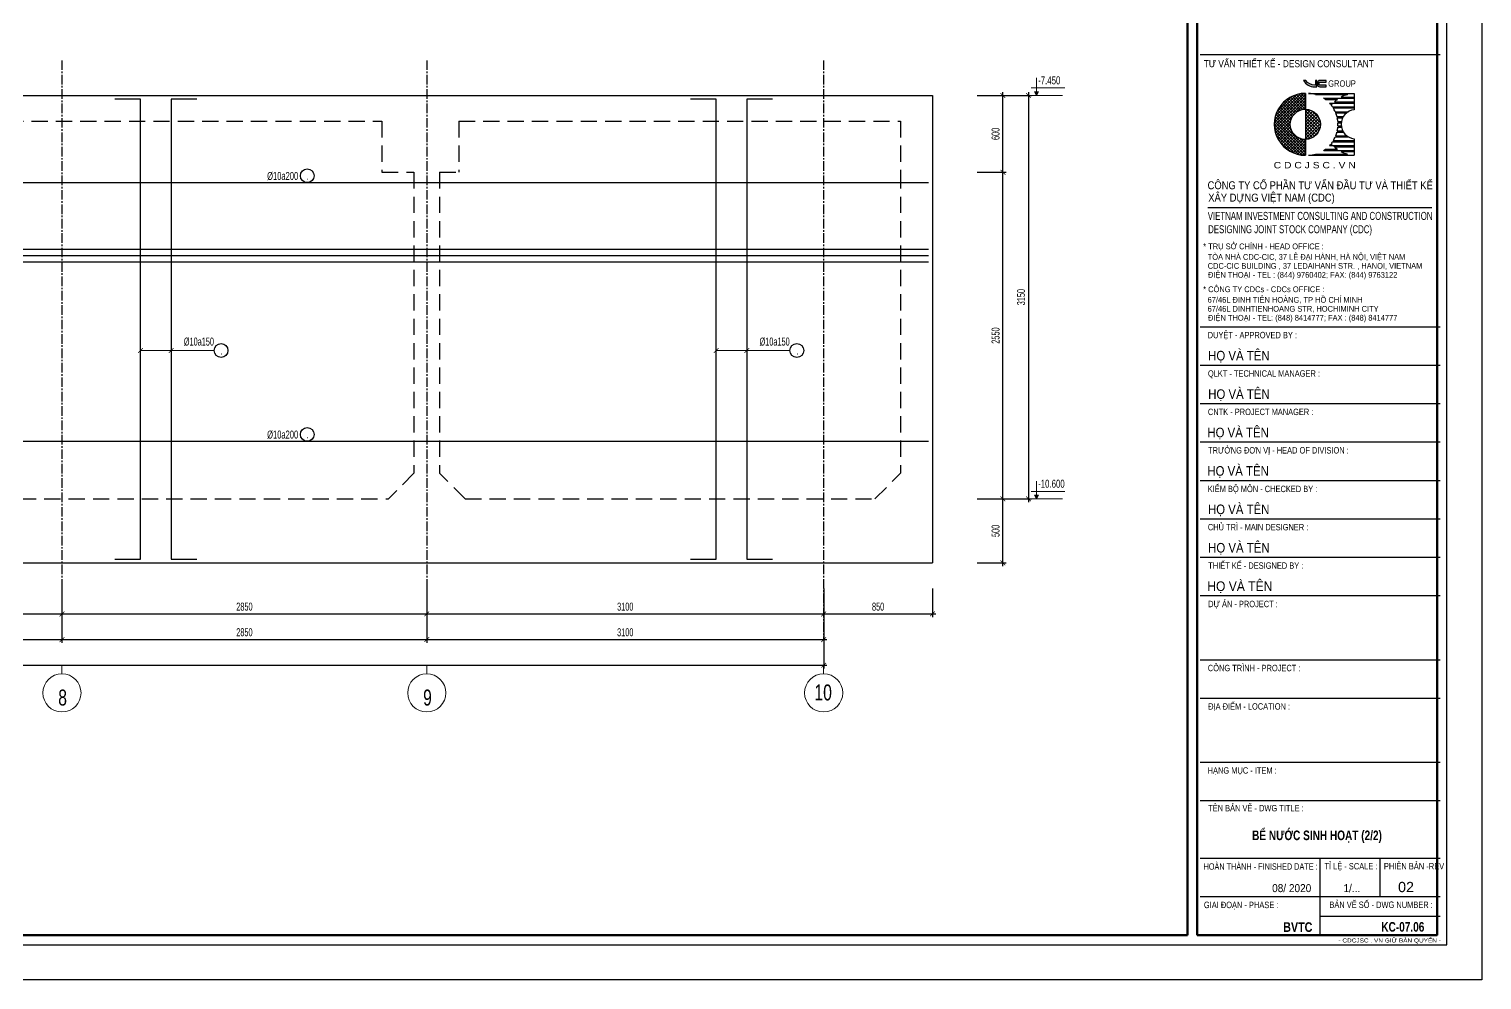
# Model space of a CAD drawing. Header units: millimetres. Extents: x 49116 to 95141, y 45601 to 60451.
# Drawn here: x 83792 to 95141, y 45601 to 53026 of the extents above; entities that cross this region are included whole.
import ezdxf
from ezdxf.enums import TextEntityAlignment as Align

# ---------------------------------------------------------------- set-up
doc = ezdxf.new("R2010")
doc.units = ezdxf.units.MM
doc.header["$MEASUREMENT"] = 0
doc.linetypes.add('CENTER2', pattern=[1.125, 0.75, -0.125, 0.125, -0.125])
doc.linetypes.add('HIDDEN', pattern=[9.525, 6.35, -3.175])
doc.layers.get('DEFPOINTS').update_dxf_attribs({"color": 252})
for name, color, linetype in [('CDC -TEXT KHUNG', 7, 'Continuous'), ('CDC-KHUNGTEN', 7, 'Continuous'), ('CDC.01.AXIS', 160, 'CENTER2'), ('CDC.02.DIM', 1, 'Continuous'), ('CDC.03.BORDER', 3, 'Continuous'), ('CDC.04.HIDDEN', 8, 'HIDDEN'), ('CDC.05.STEEL', 4, 'Continuous'), ('CDC.06.TEXT', 2, 'Continuous'), ('CDC.14.STEELNUM', 3, 'Continuous'), ('CDC.16.BIGTEXT', 6, 'Continuous')]:
    doc.layers.add(name, color=color, linetype=linetype)
doc.layers.add('KCS_CHI', color=1, linetype='Continuous', lineweight=15)
doc.styles.add('arial', font='arial.ttf', dxfattribs={"width": 0.6})
doc.styles.add('arial1', font='arial.ttf', dxfattribs={"width": 0.7})
doc.styles.add('Arial_B_3', font='arialbd.ttf', dxfattribs={"width": 0.75, "height": 3})
doc.styles.add('KT CDC', font='arial.ttf', dxfattribs={"width": 0.85, "height": 200})
doc.dimstyles.new('DIM25', dxfattribs={"dimscale": 25, "dimtxt": 2.5, "dimasz": 1.5, "dimexe": 1, "dimexo": 0, "dimgap": 1, "dimtad": 1, "dimdec": 0, "dimzin": 0, "dimdsep": 46, "dimtxsty": 'arial', "dimblk1": 'ARCHTICK', "dimblk2": 'ARCHTICK', "dimsah": 1, "dimcen": 0.09, "dimdle": 1, "dimclrd": 256, "dimclre": 1, "dimclrt": 2, "dimadec": 0, "dimazin": 0, "dimtfac": 1, "dimtdec": 0, "dimtix": 1, "dimtmove": 2, "dimatfit": 0, "dimldrblk": 'DOT', "dimfxl": 50, "dimtolj": 1, "dimtzin": 0, "dimarcsym": 0})

# ---------------------------------------------------------------- blocks, each defined once
blk = doc.blocks.new('_ArchTick')
at = {"color": 0, "linetype": 'ByBlock', "const_width": 0.15}
blk.add_lwpolyline([(-0.5, -0.5), (0.5, 0.5)], dxfattribs=at)
blk = doc.blocks.new('*D131')
at = {"layer": 'CDC.02.DIM', "color": 1, "lineweight": -2, "transparency": 16777216}
for p, q in [((82849, 48658), (82849, 48434)), ((84049, 48658), (84049, 48434))]:
    blk.add_line(p, q, dxfattribs=at)
at = {"layer": 'CDC.02.DIM', "lineweight": -2, "transparency": 16777216}
blk.add_line((82824, 48459), (84074, 48459), dxfattribs=at)
at = {"layer": 'DEFPOINTS', "color": 0, "transparency": 16777216}
for p in [(82849, 48658), (84049, 48658), (84049, 48459)]:
    blk.add_point(p, dxfattribs=at)
at = {"layer": 'CDC.02.DIM', "lineweight": -2, "transparency": 16777216, "xscale": 37.5, "yscale": 37.5, "zscale": 37.5, "rotation": 180}
blk.add_blockref('_ArchTick', (82849, 48459), dxfattribs=at)
at = {"layer": 'CDC.02.DIM', "lineweight": -2, "transparency": 16777216, "xscale": 37.5, "yscale": 37.5, "zscale": 37.5}
blk.add_blockref('_ArchTick', (84049, 48459), dxfattribs=at)
at = {"layer": 'CDC.02.DIM', "color": 2, "transparency": 16777216, "insert": (83449, 48516), "char_height": 62.5, "attachment_point": 5, "style": 'arial'}
blk.add_mtext('\\A1;1200', dxfattribs=at)
blk = doc.blocks.new('_DOT')
at = {"color": 0, "linetype": 'ByBlock'}
blk.add_line((-0.5, 0), (-1, 0), dxfattribs=at)
at = {"color": 0, "linetype": 'ByBlock', "const_width": 0.5}
blk.add_lwpolyline([(-0.25, 0, 1), (0.25, 0, 1)], format="xyb", close=True, dxfattribs=at)
blk = doc.blocks.new('*D132')
at = {"layer": 'CDC.02.DIM', "color": 1, "lineweight": -2, "transparency": 16777216}
for p, q in [((84049, 48658), (84049, 48434)), ((86899, 48658), (86899, 48434))]:
    blk.add_line(p, q, dxfattribs=at)
at = {"layer": 'CDC.02.DIM', "lineweight": -2, "transparency": 16777216}
blk.add_line((84024, 48459), (86924, 48459), dxfattribs=at)
at = {"layer": 'DEFPOINTS', "color": 0, "transparency": 16777216}
for p in [(84049, 48658), (86899, 48658), (86899, 48459)]:
    blk.add_point(p, dxfattribs=at)
at = {"layer": 'CDC.02.DIM', "lineweight": -2, "transparency": 16777216, "xscale": 37.5, "yscale": 37.5, "zscale": 37.5, "rotation": 180}
blk.add_blockref('_ArchTick', (84049, 48459), dxfattribs=at)
at = {"layer": 'CDC.02.DIM', "lineweight": -2, "transparency": 16777216, "xscale": 37.5, "yscale": 37.5, "zscale": 37.5}
blk.add_blockref('_ArchTick', (86899, 48459), dxfattribs=at)
at = {"layer": 'CDC.02.DIM', "color": 2, "transparency": 16777216, "insert": (85474, 48516), "char_height": 62.5, "attachment_point": 5, "style": 'arial'}
blk.add_mtext('\\A1;2850', dxfattribs=at)
blk = doc.blocks.new('*D133')
at = {"layer": 'CDC.02.DIM', "color": 1, "lineweight": -2, "transparency": 16777216}
for p, q in [((86899, 48658), (86899, 48434)), ((89999, 48658), (89999, 48434))]:
    blk.add_line(p, q, dxfattribs=at)
at = {"layer": 'CDC.02.DIM', "lineweight": -2, "transparency": 16777216}
blk.add_line((86874, 48459), (90024, 48459), dxfattribs=at)
at = {"layer": 'DEFPOINTS', "color": 0, "transparency": 16777216}
for p in [(86899, 48658), (89999, 48658), (89999, 48459)]:
    blk.add_point(p, dxfattribs=at)
at = {"layer": 'CDC.02.DIM', "lineweight": -2, "transparency": 16777216, "xscale": 37.5, "yscale": 37.5, "zscale": 37.5, "rotation": 180}
blk.add_blockref('_ArchTick', (86899, 48459), dxfattribs=at)
at = {"layer": 'CDC.02.DIM', "lineweight": -2, "transparency": 16777216, "xscale": 37.5, "yscale": 37.5, "zscale": 37.5}
blk.add_blockref('_ArchTick', (89999, 48459), dxfattribs=at)
at = {"layer": 'CDC.02.DIM', "color": 2, "transparency": 16777216, "insert": (88449, 48516), "char_height": 62.5, "attachment_point": 5, "style": 'arial'}
blk.add_mtext('\\A1;3100', dxfattribs=at)
blk = doc.blocks.new('*D134')
at = {"layer": 'CDC.02.DIM', "color": 1, "lineweight": -2, "transparency": 16777216}
for p, q in [((89999, 48658), (89999, 48434)), ((90849, 48658), (90849, 48434))]:
    blk.add_line(p, q, dxfattribs=at)
at = {"layer": 'CDC.02.DIM', "lineweight": -2, "transparency": 16777216}
blk.add_line((89974, 48459), (90874, 48459), dxfattribs=at)
at = {"layer": 'DEFPOINTS', "color": 0, "transparency": 16777216}
for p in [(89999, 48658), (90849, 48658), (90849, 48459)]:
    blk.add_point(p, dxfattribs=at)
at = {"layer": 'CDC.02.DIM', "lineweight": -2, "transparency": 16777216, "xscale": 37.5, "yscale": 37.5, "zscale": 37.5, "rotation": 180}
blk.add_blockref('_ArchTick', (89999, 48459), dxfattribs=at)
at = {"layer": 'CDC.02.DIM', "lineweight": -2, "transparency": 16777216, "xscale": 37.5, "yscale": 37.5, "zscale": 37.5}
blk.add_blockref('_ArchTick', (90849, 48459), dxfattribs=at)
at = {"layer": 'CDC.02.DIM', "color": 2, "transparency": 16777216, "insert": (90424, 48516), "char_height": 62.5, "attachment_point": 5, "style": 'arial'}
blk.add_mtext('\\A1;850', dxfattribs=at)
blk = doc.blocks.new('*D135')
at = {"layer": 'CDC.02.DIM', "color": 1, "lineweight": -2, "transparency": 16777216}
for p, q in [((75699, 48458), (75699, 48034)), ((89999, 48458), (89999, 48034))]:
    blk.add_line(p, q, dxfattribs=at)
at = {"layer": 'CDC.02.DIM', "lineweight": -2, "transparency": 16777216}
blk.add_line((75674, 48059), (90024, 48059), dxfattribs=at)
at = {"layer": 'DEFPOINTS', "color": 0, "transparency": 16777216}
for p in [(75699, 48458), (89999, 48458), (89999, 48059)]:
    blk.add_point(p, dxfattribs=at)
at = {"layer": 'CDC.02.DIM', "lineweight": -2, "transparency": 16777216, "xscale": 37.5, "yscale": 37.5, "zscale": 37.5, "rotation": 180}
blk.add_blockref('_ArchTick', (75699, 48059), dxfattribs=at)
at = {"layer": 'CDC.02.DIM', "lineweight": -2, "transparency": 16777216, "xscale": 37.5, "yscale": 37.5, "zscale": 37.5}
blk.add_blockref('_ArchTick', (89999, 48059), dxfattribs=at)
at = {"layer": 'CDC.02.DIM', "color": 2, "transparency": 16777216, "insert": (82849, 48116), "char_height": 62.5, "attachment_point": 5, "style": 'arial'}
blk.add_mtext('\\A1;14300', dxfattribs=at)
blk = doc.blocks.new('*D136')
at = {"layer": 'CDC.02.DIM', "lineweight": -2, "transparency": 16777216}
blk.add_line((91399, 48833), (91399, 49383), dxfattribs=at)
at = {"layer": 'CDC.02.DIM', "color": 1, "lineweight": -2, "transparency": 16777216}
for p, q in [((91199, 49358), (91424, 49358)), ((91199, 48858), (91424, 48858))]:
    blk.add_line(p, q, dxfattribs=at)
at = {"layer": 'DEFPOINTS', "color": 0, "transparency": 16777216}
for p in [(91199, 49358), (91399, 49358), (91199, 48858)]:
    blk.add_point(p, dxfattribs=at)
at = {"layer": 'CDC.02.DIM', "lineweight": -2, "transparency": 16777216, "xscale": 37.5, "yscale": 37.5, "zscale": 37.5}
for p, rotation in [((91399, 49358), 90), ((91399, 48858), 270)]:
    blk.add_blockref('_ArchTick', p, dxfattribs=dict(at, rotation=rotation))
at = {"layer": 'CDC.02.DIM', "color": 2, "transparency": 16777216, "insert": (91342, 49108), "char_height": 62.5, "attachment_point": 5, "rotation": 90, "style": 'arial'}
blk.add_mtext('\\A1;500', dxfattribs=at)
blk = doc.blocks.new('*D137')
at = {"layer": 'CDC.02.DIM', "color": 1, "lineweight": -2, "transparency": 16777216}
for p, q in [((91199, 51908), (91424, 51908)), ((91199, 49358), (91424, 49358))]:
    blk.add_line(p, q, dxfattribs=at)
at = {"layer": 'CDC.02.DIM', "lineweight": -2, "transparency": 16777216}
blk.add_line((91399, 49333), (91399, 51933), dxfattribs=at)
at = {"layer": 'DEFPOINTS', "color": 0, "transparency": 16777216}
for p in [(91199, 51908), (91399, 51908), (91199, 49358)]:
    blk.add_point(p, dxfattribs=at)
at = {"layer": 'CDC.02.DIM', "lineweight": -2, "transparency": 16777216, "xscale": 37.5, "yscale": 37.5, "zscale": 37.5}
for p, rotation in [((91399, 51908), 90), ((91399, 49358), 270)]:
    blk.add_blockref('_ArchTick', p, dxfattribs=dict(at, rotation=rotation))
at = {"layer": 'CDC.02.DIM', "color": 2, "transparency": 16777216, "insert": (91342, 50633), "char_height": 62.5, "attachment_point": 5, "rotation": 90, "style": 'arial'}
blk.add_mtext('\\A1;2550', dxfattribs=at)
blk = doc.blocks.new('*D138')
at = {"layer": 'CDC.02.DIM', "color": 1, "lineweight": -2, "transparency": 16777216}
for p, q in [((91199, 52508), (91424, 52508)), ((91199, 51908), (91424, 51908))]:
    blk.add_line(p, q, dxfattribs=at)
at = {"layer": 'CDC.02.DIM', "lineweight": -2, "transparency": 16777216}
blk.add_line((91399, 51883), (91399, 52533), dxfattribs=at)
at = {"layer": 'DEFPOINTS', "color": 0, "transparency": 16777216}
for p in [(91199, 52508), (91399, 52508), (91199, 51908)]:
    blk.add_point(p, dxfattribs=at)
at = {"layer": 'CDC.02.DIM', "lineweight": -2, "transparency": 16777216, "xscale": 37.5, "yscale": 37.5, "zscale": 37.5}
for p, rotation in [((91399, 52508), 90), ((91399, 51908), 270)]:
    blk.add_blockref('_ArchTick', p, dxfattribs=dict(at, rotation=rotation))
at = {"layer": 'CDC.02.DIM', "color": 2, "transparency": 16777216, "insert": (91342, 52208), "char_height": 62.5, "attachment_point": 5, "rotation": 90, "style": 'arial'}
blk.add_mtext('\\A1;600', dxfattribs=at)
blk = doc.blocks.new('*D139')
at = {"layer": 'CDC.02.DIM', "color": 1, "lineweight": -2, "transparency": 16777216}
for p, q in [((91199, 52508), (91623, 52508)), ((91199, 49358), (91623, 49358))]:
    blk.add_line(p, q, dxfattribs=at)
at = {"layer": 'CDC.02.DIM', "lineweight": -2, "transparency": 16777216}
blk.add_line((91598, 52533), (91598, 49333), dxfattribs=at)
at = {"layer": 'DEFPOINTS', "color": 0, "transparency": 16777216}
for p in [(91199, 52508), (91199, 49358), (91598, 49358)]:
    blk.add_point(p, dxfattribs=at)
at = {"layer": 'CDC.02.DIM', "lineweight": -2, "transparency": 16777216, "xscale": 37.5, "yscale": 37.5, "zscale": 37.5}
for p, rotation in [((91598, 52508), 90), ((91598, 49358), 270)]:
    blk.add_blockref('_ArchTick', p, dxfattribs=dict(at, rotation=rotation))
at = {"layer": 'CDC.02.DIM', "color": 2, "transparency": 16777216, "insert": (91541, 50933), "char_height": 62.5, "attachment_point": 5, "rotation": 90, "style": 'arial'}
blk.add_mtext('\\A1;3150', dxfattribs=at)
blk = doc.blocks.new('*D192')
at = {"layer": 'CDC.02.DIM', "color": 1, "lineweight": -2, "transparency": 16777216}
for p, q in [((81649, 48658), (81649, 48234)), ((84049, 48658), (84049, 48234))]:
    blk.add_line(p, q, dxfattribs=at)
at = {"layer": 'CDC.02.DIM', "lineweight": -2, "transparency": 16777216}
blk.add_line((81624, 48259), (84074, 48259), dxfattribs=at)
at = {"layer": 'DEFPOINTS', "color": 0, "transparency": 16777216}
for p in [(81649, 48658), (84049, 48658), (84049, 48259)]:
    blk.add_point(p, dxfattribs=at)
at = {"layer": 'CDC.02.DIM', "lineweight": -2, "transparency": 16777216, "xscale": 37.5, "yscale": 37.5, "zscale": 37.5, "rotation": 180}
blk.add_blockref('_ArchTick', (81649, 48259), dxfattribs=at)
at = {"layer": 'CDC.02.DIM', "lineweight": -2, "transparency": 16777216, "xscale": 37.5, "yscale": 37.5, "zscale": 37.5}
blk.add_blockref('_ArchTick', (84049, 48259), dxfattribs=at)
at = {"layer": 'CDC.02.DIM', "color": 2, "transparency": 16777216, "insert": (82849, 48316), "char_height": 62.5, "attachment_point": 5, "style": 'arial'}
blk.add_mtext('\\A1;2400', dxfattribs=at)
blk = doc.blocks.new('*D193')
at = {"layer": 'CDC.02.DIM', "color": 1, "lineweight": -2, "transparency": 16777216}
for p, q in [((84049, 48658), (84049, 48234)), ((86899, 48658), (86899, 48234))]:
    blk.add_line(p, q, dxfattribs=at)
at = {"layer": 'CDC.02.DIM', "lineweight": -2, "transparency": 16777216}
blk.add_line((84024, 48259), (86924, 48259), dxfattribs=at)
at = {"layer": 'DEFPOINTS', "color": 0, "transparency": 16777216}
for p in [(84049, 48658), (86899, 48658), (86899, 48259)]:
    blk.add_point(p, dxfattribs=at)
at = {"layer": 'CDC.02.DIM', "lineweight": -2, "transparency": 16777216, "xscale": 37.5, "yscale": 37.5, "zscale": 37.5, "rotation": 180}
blk.add_blockref('_ArchTick', (84049, 48259), dxfattribs=at)
at = {"layer": 'CDC.02.DIM', "lineweight": -2, "transparency": 16777216, "xscale": 37.5, "yscale": 37.5, "zscale": 37.5}
blk.add_blockref('_ArchTick', (86899, 48259), dxfattribs=at)
at = {"layer": 'CDC.02.DIM', "color": 2, "transparency": 16777216, "insert": (85474, 48316), "char_height": 62.5, "attachment_point": 5, "style": 'arial'}
blk.add_mtext('\\A1;2850', dxfattribs=at)
blk = doc.blocks.new('*D194')
at = {"layer": 'CDC.02.DIM', "color": 1, "lineweight": -2, "transparency": 16777216}
for p, q in [((86899, 48658), (86899, 48234)), ((89999, 48658), (89999, 48234))]:
    blk.add_line(p, q, dxfattribs=at)
at = {"layer": 'CDC.02.DIM', "lineweight": -2, "transparency": 16777216}
blk.add_line((86874, 48259), (90024, 48259), dxfattribs=at)
at = {"layer": 'DEFPOINTS', "color": 0, "transparency": 16777216}
for p in [(86899, 48658), (89999, 48658), (89999, 48259)]:
    blk.add_point(p, dxfattribs=at)
at = {"layer": 'CDC.02.DIM', "lineweight": -2, "transparency": 16777216, "xscale": 37.5, "yscale": 37.5, "zscale": 37.5, "rotation": 180}
blk.add_blockref('_ArchTick', (86899, 48259), dxfattribs=at)
at = {"layer": 'CDC.02.DIM', "lineweight": -2, "transparency": 16777216, "xscale": 37.5, "yscale": 37.5, "zscale": 37.5}
blk.add_blockref('_ArchTick', (89999, 48259), dxfattribs=at)
at = {"layer": 'CDC.02.DIM', "color": 2, "transparency": 16777216, "insert": (88449, 48316), "char_height": 62.5, "attachment_point": 5, "style": 'arial'}
blk.add_mtext('\\A1;3100', dxfattribs=at)
blk = doc.blocks.new('LOGOmoi')
at = {"layer": 'CDC -TEXT KHUNG'}
h = blk.add_hatch(color=1, dxfattribs=at)
h.paths.add_polyline_path([(1.46, 5.45), (1.26, 5.45), (1.26, 4.88), (1.21, 4.88, -0.237912), (0.06, 5.45), (-0.2, 5.45, 0.272847), (1.14, 4.66), (1.46, 4.66)])
h.paths.add_polyline_path([(2.59, 5.45), (1.8, 5.45, 0.414214), (1.54, 5.2), (1.54, 4.92, 0.414214), (1.8, 4.66), (2.59, 4.66), (2.59, 4.87), (1.8, 4.87, -0.414214), (1.74, 4.92), (1.74, 5.2, -0.414214), (1.8, 5.25), (2.59, 5.25)])
h = blk.add_hatch(dxfattribs=at)
h.set_pattern_fill('ANSI37', color=102, scale=2.293939, angle=360, style=0)
h.set_pattern_definition([(45, (-2844.4439, 636.61023), (-0.178426552, 0.178426553), []), (135, (-2844.4439, 636.61023), (-0.178426552, -0.178426553), [])])
edge = h.paths.add_edge_path()
edge.add_arc((0.02, 0), 1.87, 90, 270)
edge.add_line((0.02, -1.88), (0.02, -3.84))
edge.add_line((0.02, -3.84), (-0.17, -3.84))
edge.add_line((-0.17, -3.84), (-0.36, -3.83))
edge.add_line((-0.36, -3.83), (-0.55, -3.8))
edge.add_line((-0.55, -3.8), (-0.73, -3.77))
edge.add_line((-0.73, -3.77), (-0.92, -3.73))
edge.add_line((-0.92, -3.73), (-1.1, -3.68))
edge.add_line((-1.1, -3.68), (-1.28, -3.62))
edge.add_line((-1.28, -3.62), (-1.45, -3.55))
edge.add_line((-1.45, -3.55), (-1.63, -3.48))
edge.add_line((-1.63, -3.48), (-1.79, -3.39))
edge.add_line((-1.79, -3.39), (-1.96, -3.3))
edge.add_line((-1.96, -3.3), (-2.12, -3.2))
edge.add_line((-2.12, -3.2), (-2.27, -3.09))
edge.add_line((-2.27, -3.09), (-2.42, -2.97))
edge.add_line((-2.42, -2.97), (-2.56, -2.85))
edge.add_line((-2.56, -2.85), (-2.7, -2.72))
edge.add_line((-2.7, -2.72), (-2.83, -2.58))
edge.add_line((-2.83, -2.58), (-2.95, -2.44))
edge.add_line((-2.95, -2.44), (-3.07, -2.29))
edge.add_line((-3.07, -2.29), (-3.18, -2.14))
edge.add_line((-3.18, -2.14), (-3.28, -1.98))
edge.add_line((-3.28, -1.98), (-3.37, -1.81))
edge.add_line((-3.37, -1.81), (-3.46, -1.64))
edge.add_line((-3.46, -1.64), (-3.53, -1.47))
edge.add_line((-3.53, -1.47), (-3.6, -1.3))
edge.add_line((-3.6, -1.3), (-3.66, -1.12))
edge.add_line((-3.66, -1.12), (-3.71, -0.93))
edge.add_line((-3.71, -0.93), (-3.75, -0.75))
edge.add_line((-3.75, -0.75), (-3.79, -0.56))
edge.add_line((-3.79, -0.56), (-3.81, -0.38))
edge.add_line((-3.81, -0.38), (-3.82, -0.19))
edge.add_line((-3.82, -0.19), (-3.83, 0))
edge.add_line((-3.83, 0), (-3.82, 0.19))
edge.add_line((-3.82, 0.19), (-3.81, 0.38))
edge.add_line((-3.81, 0.38), (-3.79, 0.56))
edge.add_line((-3.79, 0.56), (-3.75, 0.75))
edge.add_line((-3.75, 0.75), (-3.71, 0.93))
edge.add_line((-3.71, 0.93), (-3.66, 1.12))
edge.add_line((-3.66, 1.12), (-3.6, 1.3))
edge.add_line((-3.6, 1.3), (-3.53, 1.47))
edge.add_line((-3.53, 1.47), (-3.46, 1.64))
edge.add_line((-3.46, 1.64), (-3.37, 1.81))
edge.add_line((-3.37, 1.81), (-3.28, 1.98))
edge.add_line((-3.28, 1.98), (-3.18, 2.14))
edge.add_line((-3.18, 2.14), (-3.07, 2.29))
edge.add_line((-3.07, 2.29), (-2.95, 2.44))
edge.add_line((-2.95, 2.44), (-2.83, 2.58))
edge.add_line((-2.83, 2.58), (-2.7, 2.72))
edge.add_line((-2.7, 2.72), (-2.56, 2.85))
edge.add_line((-2.56, 2.85), (-2.42, 2.97))
edge.add_line((-2.42, 2.97), (-2.27, 3.09))
edge.add_line((-2.27, 3.09), (-2.12, 3.2))
edge.add_line((-2.12, 3.2), (-1.96, 3.3))
edge.add_line((-1.96, 3.3), (-1.79, 3.39))
edge.add_line((-1.79, 3.39), (-1.63, 3.48))
edge.add_line((-1.63, 3.48), (-1.45, 3.55))
edge.add_line((-1.45, 3.55), (-1.28, 3.62))
edge.add_line((-1.28, 3.62), (-1.1, 3.68))
edge.add_line((-1.1, 3.68), (-0.92, 3.73))
edge.add_line((-0.92, 3.73), (-0.73, 3.77))
edge.add_line((-0.73, 3.77), (-0.55, 3.8))
edge.add_line((-0.55, 3.8), (-0.36, 3.83))
edge.add_line((-0.36, 3.83), (-0.17, 3.84))
edge.add_line((-0.17, 3.84), (0.02, 3.84))
edge.add_line((0.02, 3.84), (0.02, 1.87))
h = blk.add_hatch(dxfattribs=at)
h.set_pattern_fill('ANSI37', color=1, scale=2.293939, angle=360, style=0)
h.set_pattern_definition([(45, (-486.53502, -144.21504), (-0.20275745, 0.20275745), []), (135, (-486.53502, -144.21504), (-0.20275745, -0.20275745), [])])
h.paths.add_polyline_path([(0.02, 1.87), (0.02, -1.81), (0.02, -1.88, 0.414214), (1.89, 0, 0.414214)])
at = {"layer": 'CDC -TEXT KHUNG', "color": 102}
for p, q in [((0.02, 3.84), (0.02, -1.81)), ((0.42, 3.85), (6.1, 3.85)), ((1.28, 3.7), (5.24, 3.7)), ((6.1, 3.85), (6.1, 1.81)), ((2.3, 3.24), (6.1, 3.24)), ((2.51, 3.09), (4.01, 3.09)), ((3.03, 2.63), (6.1, 2.63)), ((3.16, 2.49), (3.36, 2.49)), ((3.4, 2.17), (6.1, 2.17)), ((3.49, 2.03), (6.1, 2.03)), ((3.64, 2.78), (6.1, 2.78)), ((4.47, 3.39), (6.1, 3.39)), ((3.74, 1.57), (5.37, 1.57)), ((3.8, 1.42), (5.15, 1.42)), ((3.95, 0.96), (4.75, 0.96)), ((3.98, 0.81), (4.66, 0.81)), ((4.05, 0.35), (4.51, 0.35)), ((4.06, 0.2), (4.49, 0.2)), ((3.74, -1.57), (5.37, -1.57)), ((3.8, -1.42), (5.15, -1.42)), ((3.95, -0.96), (4.75, -0.96)), ((3.98, -0.81), (4.66, -0.81)), ((4.05, -0.35), (4.51, -0.35)), ((4.06, -0.2), (4.49, -0.2)), ((6.1, -1.79), (6.1, -3.84)), ((0.02, -1.81), (0.02, -3.84)), ((2.3, -3.24), (6.1, -3.24)), ((2.51, -3.09), (4.01, -3.09)), ((3.03, -2.63), (6.1, -2.63)), ((3.16, -2.49), (3.36, -2.49)), ((3.4, -2.17), (6.1, -2.17)), ((3.49, -2.03), (6.1, -2.03)), ((3.64, -2.78), (6.1, -2.78)), ((4.47, -3.39), (6.1, -3.39)), ((0.01, -3.84), (0.02, -3.84)), ((0.42, -3.84), (6.1, -3.84)), ((1.28, -3.7), (5.24, -3.7))]:
    blk.add_line(p, q, dxfattribs=at)
at = {"layer": 'CDC -TEXT KHUNG'}
blk.add_line((3.78, 1.21), (3.78, 1.21), dxfattribs=at)
at = {"layer": 'CDC -TEXT KHUNG', "color": 1}
for points in [[(1.46, 5.45), (1.26, 5.45), (1.26, 4.88), (1.21, 4.88, -0.237912), (0.06, 5.45), (-0.2, 5.45, 0.272847), (1.14, 4.66), (1.46, 4.66)], [(2.59, 5.45), (1.8, 5.45, 0.414214), (1.54, 5.2), (1.54, 4.92, 0.414214), (1.8, 4.66), (2.59, 4.66), (2.59, 4.87), (1.8, 4.87, -0.414214), (1.74, 4.92), (1.74, 5.2, -0.414214), (1.8, 5.25), (2.59, 5.25)]]:
    blk.add_lwpolyline(points, format="xyb", close=True, dxfattribs=at)
at = {"layer": 'CDC -TEXT KHUNG', "color": 102}
blk.add_circle((0.02, 0), 1.87, dxfattribs=at)
blk.add_arc((0, 0), 3.85, 89.7449, 270.2551, dxfattribs=at)
at = {"layer": 'CDC -TEXT KHUNG', "color": 112}
blk.add_ellipse((0.22, 0), major_axis=(-2.72, 2.72), ratio=1, start_param=-1.064136, end_param=-0.838054, dxfattribs=at)
at = {"layer": 'CDC -TEXT KHUNG', "color": 102}
for centre, major_axis, start_param, end_param in [((6.3, 0), (2.72, 2.72), 1.064136, 1.278853), ((0.22, 0), (-2.72, 2.72), -1.423028, -1.355019), ((0.22, 0), (2.72, 2.72), 6.199614, 6.251308), ((6.3, 0), (-2.72, 2.72), 0.083571, 0.124553), ((0.22, 0), (-2.72, 2.72), 4.527318, 4.587836), ((0.22, 0), (-2.72, 2.72), 4.346177, 4.481253), ((6.3, 0), (-2.72, 2.72), -0.147768, -0.022458), ((6.27, 0.01), (1.28, 1.28), 0.884906, 3.827483), ((0.22, 0), (-2.72, 2.72), 4.178765, 4.304301), ((0.22, 0), (2.72, 2.72), 5.589142, 5.7099), ((0.22, 0), (2.72, 2.72), 5.445131, 5.550443), ((0.22, 0), (2.72, 2.72), 4.943525, 5.078601), ((0.22, 0), (-2.72, 2.72), 3.549681, 3.675216), ((0.22, 0), (-2.72, 2.72), 3.714878, 3.835636), ((0.22, 0), (-2.72, 2.72), 2.925816, 2.993825), ((0.22, 0), (-2.72, 2.72), 3.17347, 3.225164), ((0.22, 0), (2.72, 2.72), 4.836942, 4.89746), ((6.3, 0), (-2.72, 2.72), 1.446243, 1.487225), ((6.3, 0), (-2.72, 2.72), 1.538919, 1.718564), ((6.3, 0), (2.72, 2.72), 3.433536, 3.648253), ((0.22, 0.01), (2.72, 2.72), 3.979647, 4.205729)]:
    blk.add_ellipse(centre, major_axis=major_axis, ratio=1, start_param=start_param, end_param=end_param, dxfattribs=at)
at = {"layer": 'CDC -TEXT KHUNG', "color": 1, "style": 'KT CDC', "width": 0.85}
blk.add_text('GROUP', height=0.792, dxfattribs=at).set_placement((2.85, 4.67))
at = {"layer": 'CDC -TEXT KHUNG', "color": 102, "style": 'KT CDC', "width": 1.15}
blk.add_text('C D C J S C . V N', height=0.8, dxfattribs=at).set_placement((-3.92, -5.47))
blk = doc.blocks.new('KHUNG DOC A1')
at = {"layer": 'CDC-KHUNGTEN', "color": 6, "lineweight": 25}
for p, q in [((-3, 278), (-78, 278)), ((-3, 193), (-78, 193)), ((-3, 181), (-78, 181)), ((-3, 169), (-78, 169)), ((-3, 157), (-78, 157)), ((-3, 145), (-78, 145)), ((-3, 133), (-78, 133)), ((-3, 121), (-78, 121)), ((-3, 109), (-78, 109)), ((-3, 89), (-78, 89)), ((-3, 77), (-78, 77)), ((-3, 57), (-78, 57)), ((-3, 45), (-78, 45)), ((-3, 27), (-78, 27)), ((-40.5, 3), (-40.5, 27)), ((-21.75, 15), (-21.75, 27)), ((-3, 15), (-78, 15)), ((-40.5, 9), (-3, 9))]:
    blk.add_line(p, q, dxfattribs=at)
at = {"layer": 'CDC-KHUNGTEN', "color": 6}
blk.add_line((-75.61, 230.36), (-5.67, 230.36), dxfattribs=at)
at = {"layer": 'CDC-KHUNGTEN', "xscale": 2.513908497502836, "yscale": 2.513908497502836, "zscale": 2.513908497502836}
blk.add_blockref('LOGOmoi', (-45.2, 256.32), dxfattribs=at)
at = {"layer": 'CDC -TEXT KHUNG', "color": 7, "style": 'Arial_B_3', "width": 0.8}
blk.add_text('BVTC', height=3, dxfattribs=at).set_placement((-42.95, 4.08), align=Align.RIGHT)
at = {"layer": 'CDC -TEXT KHUNG', "color": 6, "style": 'KT CDC', "width": 1.15}
blk.add_text('- CDCJSC . VN GIỮ BẢN QUYỂN -', height=1.2569, dxfattribs=at).set_placement((-34.81, 0.77))
at = {"layer": 'CDC-KHUNGTEN', "color": 6}
for s, height, style, width, p in [('CÔNG TY CỔ PHẦN TƯ VẤN ÐẦU TƯ VÀ THIẾT KẾ', 2.5, 'KT CDC', 0.84, (-75.7, 236.03)), ('XÂY DỰNG VIỆT NAM (CDC)', 2.5, 'KT CDC', 0.84, (-75.48, 232.17)), ('VIETNAM INVESTMENT CONSULTING AND CONSTRUCTION ', 2.5, 'KT CDC', 0.7, (-75.64, 226.47)), ('DESIGNING JOINT STOCK COMPANY (CDC)', 2.5, 'KT CDC', 0.7, (-75.52, 222.3)), ('* TRỤ SỞ CHÍNH - HEAD OFFICE :', 1.8, 'KT CDC', 0.85, (-77.06, 217.3)), ('TÒA NHÀ CDC-CIC, 37 LÊ ĐẠI HÀNH, HÀ NỘI, VIỆT NAM', 1.8, 'KT CDC', 0.85, (-75.67, 214)), ('ĐIỆN THOẠI - TEL : (844) 9760402; FAX: (844) 9763122', 1.8, 'KT CDC', 0.85, (-75.59, 208.4)), ('CDC-CIC BUILDING , 37 LEDAIHANH STR. , HANOI, VIETNAM', 1.8, 'KT CDC', 0.85, (-75.67, 211.2)), ('* CÔNG TY CDCs - CDCs OFFICE :', 1.8, 'KT CDC', 0.85, (-77.08, 203.9)), ('67/46L ĐINH TIÊN HOÀNG, TP HỒ CHÍ MINH', 1.8, 'KT CDC', 0.85, (-75.7, 200.6)), ('67/46L DINHTIENHOANG STR, HOCHIMINH CITY', 1.8, 'KT CDC', 0.85, (-75.7, 197.8)), ('ĐIỆN THOẠI - TEL: (848) 8414777; FAX : (848) 8414777', 1.8, 'KT CDC', 0.85, (-75.58, 195)), ('DUYỆT - APPROVED BY :', 2, 'arial', 0.8, (-75.67, 189.5)), ('QLKT - TECHNICAL MANAGER :', 2, 'arial', 0.8, (-75.6, 177.5)), ('CNTK - PROJECT MANAGER :', 2, 'arial', 0.8, (-75.6, 165.5)), ('TRƯỞNG ĐƠN VỊ - HEAD OF DIVISION :', 2, 'arial', 0.8, (-75.55, 153.5)), ('KIỂM BỘ MÔN - CHECKED BY :', 2, 'arial', 0.8, (-75.66, 141.44)), ('CHỦ TRÌ - MAIN DESIGNER :', 2, 'arial', 0.8, (-75.62, 129.5)), ('THIẾT KẾ - DESIGNED BY :', 2, 'arial', 0.8, (-75.5, 117.5)), ('DỰ ÁN - PROJECT :  ', 2, 'arial', 0.8, (-75.51, 105.5)), ('CÔNG TRÌNH - PROJECT :  ', 2, 'arial', 0.8, (-75.62, 85.5)), ('ĐỊA ĐIỂM - LOCATION :', 2, 'arial', 0.8, (-75.51, 73.5)), ('HẠNG MỤC - ITEM : ', 2, 'arial', 0.8, (-75.67, 53.5)), ('TÊN BẢN VẼ - DWG TITLE :', 2, 'arial', 0.8, (-75.52, 41.73)), ('TỈ LỆ - SCALE :', 2, 'arial', 0.8, (-39.18, 23.59)), ('PHIÊN BẢN -REV', 2, 'arial', 0.7, (-20.62, 23.59)), ('BẢN VẼ SỐ - DWG NUMBER :', 2, 'arial', 0.8, (-37.64, 11.56)), ('GIAI ĐOẠN - PHASE :', 2, 'arial', 0.8, (-76.85, 11.5))]:
    blk.add_text(s, height=height, dxfattribs=dict(at, style=style, width=width)).set_placement(p)
at = {"layer": 'CDC-KHUNGTEN', "color": 7}
for style, width, p in [('KT CDC', 0.85, (-75.52, 182.56)), ('KT CDC', 0.85, (-75.5, 170.56)), ('KT CDC', 0.85, (-75.77, 158.56)), ('KT CDC', 0.85, (-75.77, 146.56)), ('KT CDC', 0.85, (-75.58, 134.56)), ('KT CDC', 0.85, (-75.52, 122.56)), ('arial', 0.9, (-75.79, 110.56))]:
    blk.add_text('HỌ VÀ TÊN', height=3, dxfattribs=dict(at, style=style, width=width)).set_placement(p)
at = {"layer": 'CDC-KHUNGTEN', "color": 6, "style": 'arial', "width": 0.814645}
blk.add_text('HOÀN THÀNH - FINISHED DATE :', height=2, dxfattribs=at).set_placement((-76.96, 23.5), (-41.3, 23.5), align=Align.FIT)
at = {"layer": 'CDC-KHUNGTEN', "color": 7, "style": 'arial', "width": 0.9}
for s, p in [('08/ 2020', (-43.3, 16.5)), ('1/...', (-28, 16.5))]:
    blk.add_text(s, height=2.5, dxfattribs=at).set_placement(p, align=Align.RIGHT)
at = {"layer": 'CDC-KHUNGTEN', "color": 7, "style": 'KT CDC'}
blk.add_text('02', height=3.2, dxfattribs=at).set_placement((-11.21, 16.5), align=Align.RIGHT)
blk = doc.blocks.new('KHUNG A1')
at = {"layer": 'CDC-KHUNGTEN', "color": 8}
blk.add_lwpolyline([(10368.18, 709.17), (10447.22, 709.17), (10447.22, 1281.17), (9647.22, 1281.17), (9647.22, 709.17), (10368.18, 709.17)], dxfattribs=at)
at = {"layer": 'CDC-KHUNGTEN', "color": 255, "lineweight": 60}
blk.add_lwpolyline([(10366.22, 712.17), (10366.22, 1278.17), (9650.22, 1278.17), (9650.22, 712.17), (10366.22, 712.17)], close=True, dxfattribs=at)
blk.add_lwpolyline([(10369.22, 712.17), (10444.22, 712.17), (10444.22, 1278.17), (10369.22, 1278.17), (10369.22, 712.17)], dxfattribs=at)
at = {"layer": 'DEFPOINTS', "color": 1, "ltscale": 0.2}
blk.add_lwpolyline([(9617.22, 698.17), (9617.22, 1292.17), (10458.22, 1292.17), (10458.22, 698.17), (9617.22, 698.17)], close=True, dxfattribs=at)
at = {"layer": 'CDC-KHUNGTEN'}
blk.add_blockref('KHUNG DOC A1', (10448.2, 709.1), dxfattribs=at)
at = {"layer": 'CDC -TEXT KHUNG', "style": 'KT CDC', "width": 0.85}
blk.add_text('TƯ VẤN THIẾT KẾ - DESIGN CONSULTANT', height=2.2, dxfattribs=at).set_placement((10397.88, 983.26), align=Align.CENTER)

msp = doc.modelspace()

# ---------------------------------------------------------------- hatches: boundary and pattern name
at = {"layer": 'KCS_CHI'}
for points in [[(91661.69, 52536.89), (91645.19, 52536.89), (91661.69, 52507.89)], [(91661.69, 52536.89), (91678.19, 52536.89), (91661.69, 52507.89)], [(91661.69, 49386.89), (91645.19, 49386.89), (91661.69, 49357.89)], [(91661.69, 49386.89), (91678.19, 49386.89), (91661.69, 49357.89)]]:
    msp.add_hatch(color=256, dxfattribs=at).paths.add_polyline_path(points)

# ---------------------------------------------------------------- linework, layer by layer
at = {"layer": 'CDC.01.AXIS', "ltscale": 100}
for p, q in [((84048.65, 52781.81), (84048.65, 48259.12)), ((86898.65, 52781.81), (86898.65, 48259.12)), ((89998.65, 52781.81), (89998.65, 48259.12))]:
    msp.add_line(p, q, dxfattribs=at)
at = {"layer": 'CDC.03.BORDER'}
for p, q in [((75648.65, 52507.89), (90848.65, 52507.89)), ((90848.65, 52507.89), (90848.65, 48857.89)), ((75648.65, 48857.89), (90848.65, 48857.89))]:
    msp.add_line(p, q, dxfattribs=at)
at = {"layer": 'CDC.04.HIDDEN', "ltscale": 20}
for p, q in [((83048.65, 52307.89), (86548.65, 52307.89)), ((86548.65, 52307.89), (86548.65, 51907.89)), ((87148.65, 52307.89), (87148.65, 51907.89)), ((87148.65, 52307.89), (90598.65, 52307.89)), ((90598.65, 52307.89), (90598.65, 51907.89)), ((86548.65, 51907.89), (86798.65, 51907.89)), ((86798.65, 51907.89), (86798.65, 49557.89)), ((86998.65, 51907.89), (87148.65, 51907.89)), ((86998.65, 51907.89), (86998.65, 49557.89)), ((90598.65, 51907.89), (90598.65, 49557.89)), ((86798.65, 49557.89), (86598.65, 49357.89)), ((87198.65, 49357.89), (86998.65, 49557.89)), ((90398.65, 49357.89), (90598.65, 49557.89)), ((83148.65, 49357.89), (86598.65, 49357.89)), ((87198.65, 49357.89), (90398.65, 49357.89))]:
    msp.add_line(p, q, dxfattribs=at)
at = {"layer": 'CDC.05.STEEL'}
for p, q in [((75678.65, 51827.38), (90818.65, 51827.38)), ((75678.65, 51307.89), (90818.65, 51307.89)), ((75678.65, 51257.89), (90818.65, 51257.89)), ((75678.65, 51207.89), (90818.65, 51207.89)), ((77928.65, 49807.89), (90818.65, 49807.89))]:
    msp.add_line(p, q, dxfattribs=at)
for points in [[(84462.16, 48887.89), (84662.16, 48887.89), (84662.16, 52477.89), (84462.16, 52477.89)], [(85102.16, 52477.89), (84902.16, 52477.89), (84902.16, 48887.89), (85102.16, 48887.89)], [(88959.4, 48887.89), (89159.4, 48887.89), (89159.4, 52477.89), (88959.4, 52477.89)], [(89599.4, 52477.89), (89399.4, 52477.89), (89399.4, 48887.89), (89599.4, 48887.89)]]:
    msp.add_lwpolyline(points, dxfattribs=at)
at = {"layer": 'CDC.14.STEELNUM', "color": 1}
for centre in [(85965.23, 51881), (85291.78, 50516.38), (89789.02, 50516.38), (85965.23, 49861.51)]:
    msp.add_circle(centre, 53.62, dxfattribs=at)
at = {"layer": 'KCS_CHI'}
for p, q in [((91881.69, 52566.39), (91618.69, 52566.39)), ((91661.69, 52645.39), (91661.69, 52507.89)), ((91863.45, 52507.89), (91598.19, 52507.89)), ((91661.69, 52507.89), (91645.19, 52536.89)), ((91645.19, 52536.89), (91661.69, 52536.89)), ((91661.69, 52507.89), (91678.19, 52536.89)), ((91678.19, 52536.89), (91661.69, 52536.89)), ((84662.16, 50516.38), (85238.16, 50516.38)), ((89159.4, 50516.38), (89735.4, 50516.38)), ((91661.69, 49495.39), (91661.69, 49357.89)), ((91881.69, 49416.39), (91618.69, 49416.39)), ((91661.69, 49357.89), (91645.19, 49386.89)), ((91645.19, 49386.89), (91661.69, 49386.89)), ((91661.69, 49357.89), (91678.19, 49386.89)), ((91678.19, 49386.89), (91661.69, 49386.89)), ((91863.45, 49357.89), (91598.19, 49357.89)), ((84048.65, 47992.11), (84048.65, 48059.12)), ((86898.65, 47992.11), (86898.65, 48059.12)), ((89998.65, 47992.11), (89998.65, 48059.12))]:
    msp.add_line(p, q, dxfattribs=at)
for centre in [(84048.65, 47842.97), (86898.65, 47842.97), (89998.65, 47842.97)]:
    msp.add_circle(centre, 149.14, dxfattribs=at)

# ---------------------------------------------------------------- block references
at = {"xscale": 24.99999999999999, "yscale": 24.99999999999999, "zscale": 24.99999999999999}
msp.add_blockref('KHUNG A1', (-166314.8, 28147.01), dxfattribs=at)
at = {"layer": 'CDC.02.DIM', "xscale": 37.5, "yscale": 37.5, "zscale": 37.5, "rotation": 180}
for p in [(84662.16, 50516.38), (84902.16, 50516.38), (89159.4, 50516.38), (89399.4, 50516.38)]:
    msp.add_blockref('_ArchTick', p, dxfattribs=at)

# ---------------------------------------------------------------- texts
at = {"layer": 'CDC -TEXT KHUNG', "color": 6, "style": 'Arial_B_3', "width": 0.75}
msp.add_text('BỂ NƯỚC SINH HOẠT (2/2)', height=75, dxfattribs=at).set_placement((93852.45, 46692.95), align=Align.CENTER)
msp.add_text('KC-07.06', height=75, dxfattribs=at).set_placement((94690.79, 45978.31), align=Align.RIGHT)
at = {"layer": 'CDC.06.TEXT'}
for s, style, width, p in [('-7.450', 'arial1', 0.7, (91674.26, 52594.78)), ('%%C10a150', 'arial', 0.6, (85000.74, 50554.9)), ('%%C10a150', 'arial', 0.6, (89497.97, 50554.9)), ('-10.600', 'arial1', 0.7, (91674.26, 49444.78))]:
    msp.add_text(s, height=62.5, dxfattribs=dict(at, style=style, width=width)).set_placement(p)
at = {"layer": 'CDC.06.TEXT', "linetype": 'ByBlock', "style": 'arial', "width": 0.65}
for p in [(85772.85, 51879.47), (85772.85, 49859.99)]:
    msp.add_text('%%C10a200', height=62.5, dxfattribs=at).set_placement(p, align=Align.MIDDLE)
at = {"layer": 'CDC.14.STEELNUM', "linetype": 'ByBlock', "style": 'arial', "width": 0.6}
for p in [(85965.23, 51881), (85295.9, 50516.38), (89793.14, 50516.38), (85965.23, 49861.51)]:
    msp.add_text('.', height=62.5, dxfattribs=at).set_placement(p, align=Align.MIDDLE_CENTER)
at = {"layer": 'CDC.16.BIGTEXT', "style": 'KT CDC', "width": 0.7}
msp.add_text('10', height=125, dxfattribs=at).set_placement((89994.92, 47783.9), align=Align.CENTER)
at = {"layer": 'CDC.16.BIGTEXT', "char_height": 125, "width": 116.16, "attachment_point": 8, "line_spacing_factor": 0.938532}
for s, insert in [('{\\fArial|b0|i0|c163|p34;\\W0.7;8}', (84053.92, 47742.23)), ('{\\fArial|b0|i0|c163|p34;\\W0.7;9}', (86903.92, 47742.23))]:
    msp.add_mtext(s, dxfattribs=dict(at, insert=insert))

# ---------------------------------------------------------------- dimensions: what is measured, and where the dimension line sits
at = {"layer": 'CDC.02.DIM'}
for base, p1, p2, picture, middle in [((91398.51, 52507.89), (91198.65, 51907.89), (91198.65, 52507.89), '*D138', (91341.6, 52207.89)), ((91598.19, 49357.89), (91198.65, 52507.89), (91198.65, 49357.89), '*D139', (91541.26, 50932.89)), ((91398.51, 51907.89), (91198.65, 49357.89), (91198.65, 51907.89), '*D137', (91341.6, 50632.89)), ((91398.51, 49357.89), (91198.65, 48857.89), (91198.65, 49357.89), '*D136', (91341.6, 49107.89))]:
    dim = msp.add_linear_dim(base=base, p1=p1, p2=p2, angle=90, dimstyle='DIM25', dxfattribs=at)
    dim.commit()
    dim.dimension.update_dxf_attribs({"geometry": picture, "text_midpoint": middle})
for base, p1, p2, picture, middle in [((84048.65, 48258.69), (81648.65, 48657.89), (84048.65, 48657.89), '*D192', (82848.65, 48315.6)), ((84048.65, 48458.69), (82848.65, 48657.89), (84048.65, 48657.89), '*D131', (83448.65, 48515.6)), ((86898.65, 48458.69), (84048.65, 48657.89), (86898.65, 48657.89), '*D132', (85473.65, 48515.6)), ((86898.65, 48258.69), (84048.65, 48657.89), (86898.65, 48657.89), '*D193', (85473.65, 48315.6)), ((89998.65, 48458.69), (86898.65, 48657.89), (89998.65, 48657.89), '*D133', (88448.65, 48515.62)), ((89998.65, 48258.69), (86898.65, 48657.89), (89998.65, 48657.89), '*D194', (88448.65, 48315.62)), ((90848.65, 48458.69), (89998.65, 48657.89), (90848.65, 48657.89), '*D134', (90423.65, 48515.6)), ((89998.65, 48059.12), (75698.65, 48457.89), (89998.65, 48457.89), '*D135', (82848.65, 48116.05))]:
    dim = msp.add_linear_dim(base=base, p1=p1, p2=p2, dimstyle='DIM25', dxfattribs=at)
    dim.commit()
    dim.dimension.update_dxf_attribs({"geometry": picture, "text_midpoint": middle})

doc.saveas('drawing.dxf')
